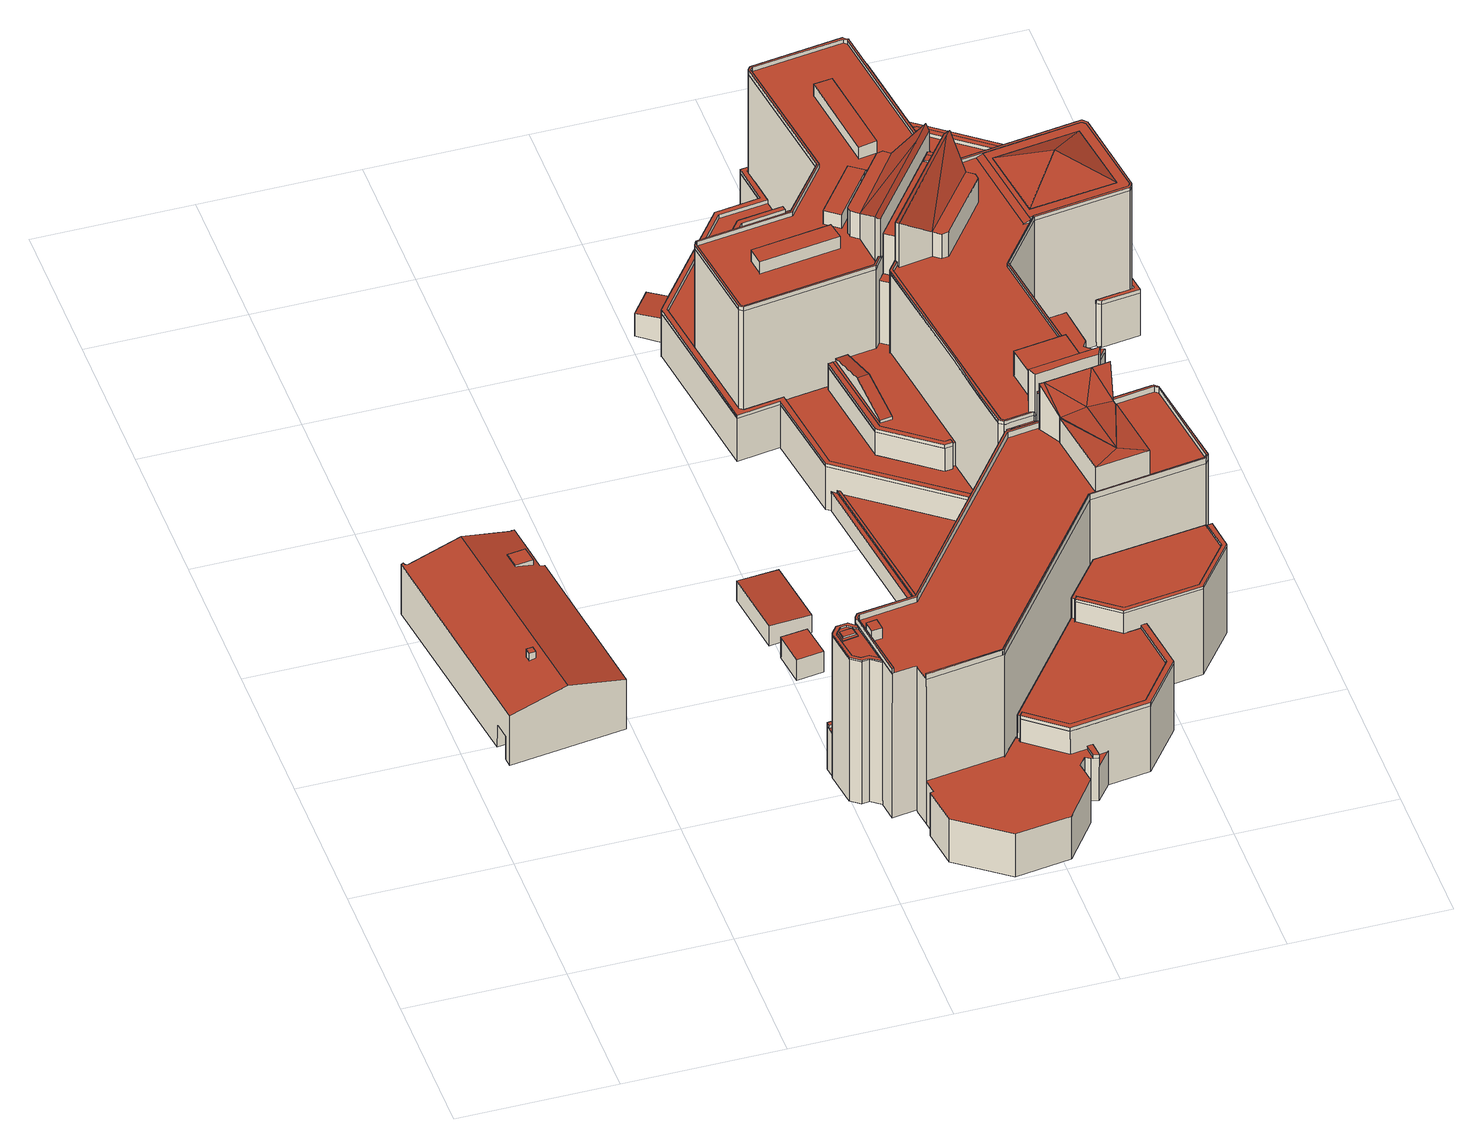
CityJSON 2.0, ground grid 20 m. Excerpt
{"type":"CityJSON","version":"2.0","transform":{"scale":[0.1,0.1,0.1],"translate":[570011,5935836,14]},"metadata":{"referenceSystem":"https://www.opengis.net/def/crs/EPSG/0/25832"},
"CityObjects":{
"building1":{"type":"Building","attributes":{"Grundfläche 2D":"381.373047","Grundhöhe NN":"15.678"},"children":["building1-1","building1-2"],"geometry":[{"type":"Solid","lod":"3","boundaries":[[[[0,1,2,3,4,5,6,7,8]],[[9,10,11,12,13,14,3,2]],[[4,3,14,15,16]],[[16,17,18,19,20,21,5,4]],[[6,5,21,22]],[[8,7,6,22,23]],[[0,8,23,24]],[[1,0,24,25]],[[9,2,1,25,26]],[[11,10,27,28]],[[10,9,26,27]],[[12,11,28,29]],[[13,12,29,30]],[[31,32,33,34,15,14,13,30]],[[32,31,20,19]],[[34,33,18,17]],[[24,23,22,21,20,31,30,29,28,27,26,25]],[[34,17,16,15]],[[33,32,19,18]]]],"semantics":{"surfaces":[{"type":"RoofSurface"},{"type":"WallSurface"},{"type":"GroundSurface"},{"type":"OuterCeilingSurface"}],"values":[[0,0,1,1,1,1,1,1,1,1,1,1,1,1,1,1,2,2,3]]}}]},
"building1-1":{"type":"BuildingInstallation","parents":["building1"],"geometry":[{"type":"MultiSurface","lod":"3","boundaries":[[[35,36,37,38]],[[38,37,39,40]],[[40,41,35,38]],[[36,35,41,42]],[[42,39,37,36]]],"semantics":{"surfaces":[{"type":"RoofSurface"},{"type":"WallSurface"}],"values":[0,1,1,1,1]}}]},
"building1-2":{"type":"BuildingInstallation","parents":["building1"],"geometry":[{"type":"MultiSurface","lod":"3","boundaries":[[[43,44,45,46]],[[47,48,46,45]],[[43,46,48,49]],[[44,43,49,50]],[[45,44,50,47]]],"semantics":{"surfaces":[{"type":"RoofSurface"},{"type":"WallSurface"}],"values":[0,1,1,1,1]}}]},
"building2":{"type":"Building","attributes":{"Grundfläche 2D":"14.657014","Grundhöhe NN":"14.326"},"geometry":[{"type":"Solid","lod":"3","boundaries":[[[[51,52,53,54]],[[55,56,54,53]],[[56,57,51,54]],[[57,58,52,51]],[[58,55,53,52]],[[58,57,56,55]]]],"semantics":{"surfaces":[{"type":"RoofSurface"},{"type":"WallSurface"},{"type":"GroundSurface"}],"values":[[0,1,1,1,1,2]]}}]},
"building3":{"type":"Building","attributes":{"Grundfläche 2D":"46.754002","Grundhöhe NN":"14.422"},"geometry":[{"type":"Solid","lod":"3","boundaries":[[[[59,60,61,62]],[[63,64,62,61]],[[64,65,59,62]],[[65,66,60,59]],[[66,63,61,60]],[[66,65,64,63]]]],"semantics":{"surfaces":[{"type":"RoofSurface"},{"type":"WallSurface"},{"type":"GroundSurface"}],"values":[[0,1,1,1,1,2]]}}]},
"building4":{"type":"Building","attributes":{"Grundfläche 2D":"4076.691337","Grundhöhe NN":"14.241"},"children":["building4-1","building4-2","building4-3","building4-4","building4-5","building4-6","building4-7","building4-8","building4-9","building4-10","building4-11","building4-12","building4-13","building4-14","building4-15"],"geometry":[{"type":"MultiSurface","lod":"3","boundaries":[[[67,68,69,70,71,72,73,74,75,76,77,78,79,80,81,82,83,84]],[[85,86,87,88,89,90,91,92,93]],[[94,92,91]],[[95,92,94]],[[96,97,94]],[[94,97,95]],[[98,97,96]],[[99,97,98]],[[100,97,99]],[[101,97,100]],[[101,102,95,97]],[[102,93,95]],[[95,93,92]],[[103,104,105,106,107,108,109,110,111,112,113,114,115,116,117,118,119,120,121,122,123,124,125,126,127,128]],[[102,85,93]],[[129,130,131,132,133,134,135,136,137,138,139,140,141,142,143,144,145]],[[146,147,148,149,150,151]],[[152,153,154,151,150,149]],[[153,155,156,154]],[[157,158,159,160,161,162,163,164,165,166,167,168,169,170,171,172,173,174,175,176,177,178,179,180]],[[181,182,183,184,185,186,187],[188,189,190,191]],[[192,193,194]],[[192,195,193]],[[192,194,196]],[[192,196,195]],[[197,198,199,200,201,202,203,204,205,206,207,208,209,210,211,212,213,214,215,216,217,218,219,220,221,222,223,224,225,226,227,228,229,230,231]],[[232,233,234,183,182]],[[235,236,237,238,239,240,241]],[[242,243,244,245,246,247]],[[243,239,238,244]],[[244,238,237,236]],[[248,249,250,251,252,253,254,255,256,257,258,259,260,261,262,263,264,265,266,267,268,269,270,271,272,273,274,275,276,277,278,279,280,281,282,283,284,285,286,287,288,289,290,291,292,293,294,295,296,297,298,299,300,301,302,303]],[[304,305,306,307,308,309,310,311,312,313,314,315,316,317,318,319,320,321,322,323,324,325,326,327,328,329,330,331,332,333,334,335,336,337,338,339,340]],[[341,342,343,344]],[[345,346,347,348]],[[349,350,351,352,353,354,355,356]],[[357,358,359,360,361,362]],[[359,358,356,355]],[[358,350,349,356]],[[363,364,365,366]],[[367,368,369,370]],[[368,371,372,369]],[[373,374,375,376,377,378,379,380,381,382,383]],[[384,385,386,387,388,389,390,391,392]],[[393,394,395,396,397,398,399,400,401,402]],[[403,404,405,406,407,408,409,410,411]],[[412,413,414,415,416,417]],[[418,419,420,421]],[[422,423,424,425,426,427,428,429,430,431,432,433,434]],[[435,436,437,438]],[[439,440,441,442,443,444,445,446,447,448,449,450,451,452,453,454,455,456,457,458,459,460,461,462,463,464,465,466,467,468,469,470,471,472,473,474,475,476,477,478,479,480,481,482,483,484,485,486,487,488,489,490,491,492,493,494,495,496,497,498,499,500,501,502,503,504,505,506,507,508,509,510,511,512,513,514,515,516,517,518,519,520,521,522,523,524,525,526,527,528,529,530,531]],[[532,533,534,535,536,537,538,539,540,541,542,543,544,545,546,547,548,549,550,551,552,553]],[[554,555,556,557,558,559,560]],[[561,562,563,564,565,566,567,568,569,570,571,572,573,574,575,576]],[[577,578,579,580]],[[581,582,583,584,585,586,587,588,589,590,591]],[[592,593,594,595,596,597,598,599,600,601,602,603,604,605]],[[606,607,608,609,610,611,612,613,614,615,616,617,618,619]],[[620,621,622,623,624,625,626,627,628,629,630,631,632,633,634,635,636,637,638,639]],[[640,641,642,643,644,645,646,647,648,649,650,651]],[[652,653,654,655,656,657,658,659,660,661]],[[662,663,664,665,666]],[[667,668,669,670,671,672]],[[673,674,675,676,677]],[[678,679,680,681]],[[667,682,683,668]],[[673,684,685,674]],[[560,686,687,554]],[[110,111,72,71,70,69,108,109]],[[111,112,73,72]],[[112,113,114,115,76,75,74,73]],[[115,116,77,76]],[[116,688,78,77]],[[79,78,688,689]],[[80,79,689,690]],[[81,80,690,691]],[[691,692,82,81]],[[104,105,106,107,68,67,84,83]],[[107,108,69,68]],[[83,82,692,693,91,90,89]],[[94,91,693,694]],[[694,695,96,94]],[[98,96,695,696]],[[696,697,99,98]],[[697,698,100,99]],[[698,699,101,100]],[[699,700,102,101]],[[85,102,700,701]],[[702,144,143,87,86,85,701]],[[88,87,143,128,103,104,83,89]],[[121,122,137,136]],[[122,123,138,137]],[[123,124,139,138]],[[124,125,140,139]],[[125,126,141,140]],[[126,127,128,143,142,141]],[[145,144,702,703]],[[129,145,703,704]],[[130,129,704,705]],[[131,130,705,706]],[[706,707,132,131]],[[133,132,707,708]],[[134,133,708,119]],[[119,120,135,134]],[[120,121,136,135]],[[200,201,202,203,148,147,146]],[[203,204,149,148]],[[205,179,178,709,710,153,152,149,204]],[[155,153,710,711]],[[156,155,711,712]],[[154,156,712,713]],[[151,154,713,714]],[[200,146,151,714,715,716,717,199]],[[208,209,159,158]],[[209,210,211,161,160,159]],[[211,212,162,161]],[[212,213,214,164,163,162]],[[214,215,165,164]],[[215,216,166,165]],[[216,217,218,219,169,168,167,166]],[[171,170,718,719]],[[181,172,171,719,232,182]],[[181,187,173,172]],[[187,186,174,173]],[[186,185,175,174]],[[185,184,176,175]],[[184,720,721,177,176]],[[721,709,178,177]],[[205,206,180,179]],[[206,207,208,158,157,180]],[[722,720,184,183]],[[194,193,189,188]],[[196,194,188,191]],[[195,196,191,190]],[[193,195,190,189]],[[723,234,233]],[[723,722,183,234]],[[236,235,724,725,726,727]],[[244,236,727,728]],[[728,729,245,244]],[[729,730,246,245]],[[247,246,730,731]],[[242,247,731,732]],[[732,733,243,242]],[[239,243,733,734]],[[718,170,169,241,240,239,734]],[[241,169,219,220,221,724,235]],[[302,735,736,452,453,454,455,456,251,250,249,248,303]],[[456,457,737,253,252,251]],[[737,464,465,466,256,255,254,253]],[[466,738,739,258,257,256]],[[739,476,259,258]],[[259,476,477,260]],[[260,477,478,261]],[[740,262,261,478,479]],[[740,741,263,262]],[[741,491,264,263]],[[742,267,266,265,264,491,492,743]],[[742,493,268,267]],[[268,493,494,269]],[[269,494,495,270]],[[270,495,496,271]],[[496,744,272,271]],[[273,272,744,745]],[[745,512,274,273]],[[513,275,274,512]],[[514,746,747,278,277,276,275,513]],[[747,516,517,279,278]],[[517,518,280,279]],[[518,519,281,280]],[[519,520,282,281]],[[520,521,283,282]],[[521,522,284,283]],[[522,523,285,284]],[[523,524,286,285]],[[524,525,526,527,289,288,287,286]],[[527,528,529,291,290,289]],[[529,530,292,291]],[[530,531,293,292]],[[531,439,294,293]],[[439,440,295,294]],[[440,441,296,295]],[[441,442,443,444,299,298,297,296]],[[444,445,300,299]],[[301,300,445,748]],[[302,301,748,735]],[[550,551,316,315]],[[551,552,553,318,317,316]],[[553,532,319,318]],[[532,533,320,319]],[[533,534,321,320]],[[534,535,322,321]],[[749,750,324,323]],[[750,751,325,324]],[[326,325,751,752]],[[327,326,752,753]],[[328,327,753,754]],[[754,755,329,328]],[[330,329,755,756]],[[756,757,331,330]],[[758,333,332,331,757,759]],[[334,333,758,760]],[[335,334,760,761]],[[761,762,336,335]],[[337,336,762,763]],[[536,537,538,539,304,340,339,338]],[[539,540,541,542,307,306,305,304]],[[542,543,544,545,310,309,308,307]],[[545,546,311,310]],[[546,547,548,313,312,311]],[[548,549,314,313]],[[549,550,315,314]],[[344,343,764,765]],[[765,766,341,344]],[[342,341,766,767]],[[767,764,343,342]],[[768,769,348,347]],[[345,348,769,770]],[[770,771,346,345]],[[347,346,771,768]],[[353,322,535,536,338,354]],[[355,354,338,337,763,772]],[[359,355,772,773]],[[773,774,360,359]],[[361,360,774,775]],[[362,361,775,776]],[[776,777,357,362]],[[777,778,358,357]],[[350,358,778,779]],[[779,749,323,322,353,352,351,350]],[[780,781,366,365]],[[363,366,781,782]],[[782,783,364,363]],[[365,364,783,780]],[[367,568,784,371,368]],[[784,785,372,371]],[[785,567,370,369,372]],[[568,367,370,567]],[[575,376,375,574]],[[575,576,786,378,377,376]],[[379,378,786,787]],[[380,379,787,788]],[[788,789,381,380]],[[789,570,571,383,382,381]],[[571,572,373,383]],[[572,573,574,375,374,373]],[[790,588,589,386,385]],[[589,590,591,388,387,386]],[[591,581,389,388]],[[581,582,390,389]],[[582,583,791,391,390]],[[392,391,791,792]],[[384,392,792,793]],[[385,384,793,790]],[[399,398,794,795]],[[400,399,795,796]],[[796,603,604,401,400]],[[604,605,592,393,402,401]],[[592,593,594,395,394,393]],[[594,595,396,395]],[[595,596,797,397,396]],[[797,794,398,397]],[[415,414,618,614]],[[614,615,416,415]],[[615,616,617,412,417,416]],[[617,798,413,412]],[[798,618,414,413]],[[560,686,799,419,418,103]],[[420,419,799,800]],[[554,201,421,420,800,801,687]],[[103,418,421,201,554,687,686,560]],[[432,450,802,803,449,433]],[[434,433,449,803,804,448]],[[805,806,807,808,424,423,422,434,448,804]],[[425,424,808,809]],[[426,425,809,810]],[[428,427,811,812]],[[427,426,810,811]],[[450,432,431,430,429,428,812,813,802]],[[108,107,252,457,814,815,456,251]],[[816,452,111,110,109,108,251,456,815,817,818]],[[112,111,452,816,819,451]],[[112,451,819,451]],[[113,112,451,819,802,813,812,820,115,114]],[[117,116,115,820,821]],[[822,638,120,119,118,117,821,823]],[[121,120,638,822,824,637]],[[122,121,637,824,825,826]],[[123,122,826,827]],[[124,123,827,828]],[[125,124,828,829]],[[799,686,830,831,832,814,457,252,107,106,105,104,103,128,127,126,833,834]],[[126,125,829,833]],[[204,203,835,836]],[[205,204,836,837]],[[610,206,205,837,838,839]],[[608,208,207,206,610,839,840,841]],[[842,843,844,516,209,208,608,841]],[[514,276,211,210,209,516,844,845,846]],[[275,212,211,276,514,846,847,513]],[[511,214,213,212,275,513,847,848,849]],[[215,214,511,849,850,510]],[[215,510,850,851,852,601,216]],[[683,853,684,854,855,856,857,563,224,223,222,221,220,219,218,217,216,601,852,858,859]],[[860,861,862,464,254,229,228,227,226,225,224,563,857,863,864]],[[230,229,254,464,862,865,463]],[[866,867,556,199,198,197,231,230,463,865,868,869]],[[200,199,556,867,870,555]],[[201,200,555,870,687,801,800,835,203,202]],[[871,872,873,664,663,662]],[[873,874,665,664]],[[874,875,666,665]],[[875,871,662,666]],[[876,435,438,877,878]],[[436,435,876,879]],[[437,436,879,880]],[[438,437,880,877]],[[477,881,882,478]],[[478,882,883,479]],[[481,480,479,883,884,885]],[[481,885,886,482]],[[482,886,887,483]],[[483,887,888,484]],[[484,888,889,485]],[[485,889,890,486]],[[488,487,486,890,891,892]],[[489,893,894,490]],[[488,892,893,489]],[[491,490,894,895,492]],[[494,493,492,895,896,897]],[[494,897,898,495]],[[899,498,497,496,495,898,900,901]],[[500,499,498,899,902,903]],[[500,903,904,501]],[[501,904,905,502]],[[502,905,906,503]],[[505,504,503,906,907,908]],[[507,506,505,908,909,910]],[[508,911,851,509]],[[507,910,911,508]],[[509,851,850,510]],[[510,850,849,511]],[[513,512,511,849,848,847]],[[513,847,846,514]],[[516,515,514,846,845,844]],[[516,844,843,517]],[[518,517,843,912]],[[519,518,912,913]],[[520,519,913,914]],[[521,520,914,915]],[[522,521,915,916]],[[523,522,916,917]],[[524,523,917,918]],[[871,919,527,526,525,524,918,873,872]],[[920,529,528,527,919,921]],[[530,529,920,922]],[[531,530,922,923]],[[924,410,439,531,923,925]],[[440,439,410,924,926,409]],[[409,926,927,928,441,440]],[[878,877,929,444,443,442,441,928,876]],[[446,445,444,929,807]],[[805,804,448,447,446,807,806]],[[448,804,803,449]],[[449,803,802,450]],[[450,802,819,451]],[[451,819,816,452]],[[815,456,455,454,453,452,816,818,817]],[[456,815,814,457]],[[459,458,457,814,832,831]],[[461,460,459,831,930,869]],[[463,462,461,869,868,865]],[[463,865,862,464]],[[864,467,466,465,464,862,861,860]],[[467,864,931,468]],[[469,932,933,470]],[[468,931,932,469]],[[472,471,470,933,934,935]],[[472,935,936,473]],[[474,937,938,475]],[[473,936,937,474]],[[476,475,938,881,477]],[[533,260,477,881,938,939,566,534]],[[536,535,534,566,939,940,685,682,941,942,943,598,539,538,537]],[[899,498,542,541,540,539,598,943,903,902]],[[898,495,270,545,544,543,542,498,899,901,900]],[[898,897,494,269,546,545,270,495]],[[897,896,895,492,265,548,547,546,269,494]],[[548,265,492,895,894,944,586,549]],[[550,549,586,944,945,585]],[[886,885,481,551,550,585,945]],[[479,553,552,551,481,885,884,883]],[[882,478,261,532,553,479,883]],[[882,881,477,260,533,532,261,478]],[[600,670,669,668,683,859,858]],[[671,670,600,858,942,599]],[[667,672,671,599,942,941,682]],[[675,674,685,940,565]],[[676,675,565,940,856,564]],[[855,854,684,673,677,676,564,856]],[[554,687,870,555]],[[869,461,557,556,867,866]],[[555,870,867,556]],[[930,831,459,558,557,461,869]],[[560,559,558,459,831,830,686]],[[563,562,561,467,864,863,857]],[[576,575,469,932,931,468]],[[563,857,856,564]],[[564,856,940,565]],[[565,940,939,566]],[[569,568,567,566,939,938,475]],[[571,570,474,937,936,473]],[[570,569,475,938,937,474]],[[572,571,473,936,935,472]],[[470,574,573,572,472,935,934,933]],[[575,574,470,933,932,469]],[[561,576,468,931,864,467]],[[682,685,674,578,577,667]],[[579,578,674,685,684,673]],[[853,683,668,580,579,673,684]],[[577,580,668,683,682,667]],[[584,482,886,945,585]],[[585,945,944,586]],[[587,586,944,894,490]],[[588,587,490,894,893,489]],[[589,588,489,893,892,488]],[[486,591,590,589,488,892,891,890]],[[591,486,890,889,485,581]],[[582,581,485,889,888,484]],[[583,582,484,888,887,483]],[[584,583,483,887,886,482]],[[503,594,593,592,505,908,907,906]],[[595,594,503,906,905,502]],[[596,595,502,905,904,501]],[[597,500,903,943,598]],[[597,596,501,904,903,500]],[[598,943,942,599]],[[599,942,858,600]],[[600,858,852,601]],[[602,601,852,851,509]],[[603,602,509,851,911,508]],[[604,603,508,911,910,507]],[[505,592,605,604,507,910,909,908]],[[405,404,925,946]],[[406,405,946,927]],[[408,407,406,927,926,409]],[[409,926,924,410]],[[403,411,410,924,925,404]],[[607,842,841,608]],[[610,609,608,841,840,839]],[[610,839,838,611]],[[612,611,838,947]],[[613,612,947,948]],[[615,614,613,948,949]],[[950,617,616,615,949,951]],[[619,618,617,950,952]],[[607,606,953,842]],[[606,619,952,953]],[[954,679,678,681,955,956]],[[679,954,957,680]],[[955,681,680,957,958]],[[622,621,959,960]],[[623,622,960,961]],[[624,623,961,962]],[[625,624,962,963]],[[626,625,963,964]],[[627,626,964,965]],[[680,629,628,627,965,957]],[[631,630,629,680,957,954,679]],[[966,967,633,632,631,679,954]],[[968,634,633,967,969]],[[970,635,634,968,971]],[[825,636,635,970,972]],[[636,825,824,637]],[[637,824,822,638]],[[639,638,822,973]],[[620,639,973,974]],[[621,620,974,959]],[[645,644,643,975,976]],[[645,976,977,646]],[[647,978,979,648]],[[646,977,978,647]],[[980,649,648,979,972]],[[981,650,649,980,971]],[[982,651,650,981,969]],[[640,651,982,983]],[[984,641,640,983,958]],[[643,642,985,975]],[[642,641,984,985]],[[975,986,660,659,645,976]],[[661,660,986,987]],[[652,661,987,988]],[[653,652,988,989]],[[654,653,989,990]],[[655,654,990,991]],[[648,656,655,991,979]],[[658,657,647,978,977,646]],[[657,656,648,979,978,647]],[[659,658,646,977,976,645]],[[984,958,957,965,964,963,962,961,960,959,974,973,822,823,821,820,812,811,810,809,808,807,929,877,880,879,876,928,927,946,925,923,922,920,921,919,871,875,874,873,918,917,916,915,914,913,912,843,842,953,952,950,951,949,948,947,838,837,836,835,800,799,834,833,829,828,827,826,825,972,979,991,990,989,988,987,986,975,985],[971,968,969,981]]],"semantics":{"surfaces":[{"type":"RoofSurface"},{"type":"WallSurface"},{"type":"GroundSurface"}],"values":[0,0,0,0,0,0,0,0,0,0,0,0,0,0,0,0,0,0,0,0,0,0,0,0,0,0,0,0,0,0,0,0,0,0,0,0,0,0,0,0,0,0,0,0,0,0,0,0,0,0,0,0,0,0,0,0,0,0,0,0,0,0,0,0,0,1,1,1,1,1,1,1,1,1,1,1,1,1,1,1,1,1,1,1,1,1,1,1,1,1,1,1,1,1,1,1,1,1,1,1,1,1,1,1,1,1,1,1,1,1,1,1,1,1,1,1,1,1,1,1,1,1,1,1,1,1,1,1,1,1,1,1,1,1,1,1,1,1,1,1,1,1,1,1,1,1,1,1,1,1,1,1,1,1,1,1,1,1,1,1,1,1,1,1,1,1,1,1,1,1,1,1,1,1,1,1,1,1,1,1,1,1,1,1,1,1,1,1,1,1,1,1,1,1,1,1,1,1,1,1,1,1,1,1,1,1,1,1,1,1,1,1,1,1,1,1,1,1,1,1,1,1,1,1,1,1,1,1,1,1,1,1,1,1,1,1,1,1,1,1,1,1,1,1,1,1,1,1,1,1,1,1,1,1,1,1,1,1,1,1,1,1,1,1,1,1,1,1,1,1,1,1,1,1,1,1,1,1,1,1,1,1,1,1,1,1,1,1,1,1,1,1,1,1,1,1,1,1,1,1,1,1,1,1,1,1,1,1,1,1,1,1,1,1,1,1,1,1,1,1,1,1,1,1,1,1,1,1,1,1,1,1,1,1,1,1,1,1,1,1,1,1,1,1,1,1,1,1,1,1,1,1,1,1,1,1,1,1,1,1,1,1,1,1,1,1,1,1,1,1,1,1,1,1,1,1,1,1,1,1,1,1,1,1,1,1,1,1,1,1,1,1,1,1,1,1,1,1,1,1,1,1,1,1,1,1,1,1,1,1,1,1,1,1,1,1,1,1,1,1,1,1,1,1,1,1,1,1,1,1,1,1,1,1,1,1,1,1,1,1,1,1,1,1,1,1,1,1,1,1,1,1,1,1,1,1,1,1,1,1,1,1,1,1,1,1,1,1,1,1,1,1,1,1,1,1,1,1,1,1,1,1,1,1,1,1,1,1,1,1,1,1,1,1,1,1,1,1,1,2]}}]},
"building4-1":{"type":"BuildingInstallation","parents":["building4"],"geometry":[{"type":"MultiSurface","lod":"3","boundaries":[[[992,993,994,995]],[[996,997,995,994]],[[992,995,997,998]],[[998,999,993,992]],[[994,993,999,996]]],"semantics":{"surfaces":[{"type":"RoofSurface"},{"type":"WallSurface"}],"values":[0,1,1,1,1]}}]},
"building4-2":{"type":"BuildingInstallation","parents":["building4"],"geometry":[{"type":"MultiSurface","lod":"3","boundaries":[[[1000,1001,725,724,1002,1003,1004,1005,1006,1007,1008,1009,1010,1011,717,716,1012]],[[1000,1012,1013,1014]],[[1014,1015,1001,1000]],[[725,1001,1015,726]],[[221,222,223,224,1002,724]],[[224,225,226,227,228,229,1007,1006,1005,1004,1003,1002]],[[229,230,1008,1007]],[[230,231,197,198,199,717,1011,1010,1009,1008]],[[715,1013,1012,716]]],"semantics":{"surfaces":[{"type":"RoofSurface"},{"type":"WallSurface"}],"values":[0,1,1,1,1,1,1,1,1]}}]},
"building4-3":{"type":"BuildingInstallation","parents":["building4"],"geometry":[{"type":"MultiSurface","lod":"3","boundaries":[[[1016,1017,1018,1019]],[[1019,1018,1020,1021]],[[1016,1019,1021,1022]],[[1022,1023,1017,1016]],[[1023,1020,1018,1017]]],"semantics":{"surfaces":[{"type":"RoofSurface"},{"type":"WallSurface"}],"values":[0,1,1,1,1]}}]},
"building4-4":{"type":"BuildingInstallation","parents":["building4"],"geometry":[{"type":"MultiSurface","lod":"3","boundaries":[[[1024,1025,1026,1027]],[[1028,1029,1024,1027]],[[1024,1029,1030,1025]],[[1026,1031,1028,1027]],[[1030,1031,1026,1025]]],"semantics":{"surfaces":[{"type":"RoofSurface"},{"type":"WallSurface"}],"values":[0,1,1,1,1]}}]},
"building4-5":{"type":"BuildingInstallation","parents":["building4"],"geometry":[{"type":"MultiSurface","lod":"3","boundaries":[[[1032,1033,1034,1035]],[[1035,1036,1037,1032]],[[1035,1034,1038,1036]],[[1037,1039,1033,1032]],[[1034,1033,1039,1038]]],"semantics":{"surfaces":[{"type":"RoofSurface"},{"type":"WallSurface"}],"values":[0,1,1,1,1]}}]},
"building4-6":{"type":"BuildingInstallation","parents":["building4"],"geometry":[{"type":"MultiSurface","lod":"3","boundaries":[[[1040,1041,1042,1043]],[[1041,1040,1044,1045]],[[1042,1041,1045,1046]],[[1043,1042,1046,1047]],[[1043,1047,1044,1040]]],"semantics":{"surfaces":[{"type":"RoofSurface"},{"type":"WallSurface"}],"values":[0,1,1,1,1]}}]},
"building4-7":{"type":"BuildingInstallation","parents":["building4"],"geometry":[{"type":"MultiSurface","lod":"3","boundaries":[[[1048,1049,1050,1051,1052,1053],[1044,1047,1046,1045]],[[1054,1055,1048,1053]],[[1055,1056,1049,1048]],[[1056,1057,1058,1051,1050,1049]],[[1058,1059,1054,1053,1052,1051]]],"semantics":{"surfaces":[{"type":"RoofSurface"},{"type":"WallSurface"}],"values":[0,1,1,1,1]}}]},
"building4-8":{"type":"BuildingInstallation","parents":["building4"],"geometry":[{"type":"MultiSurface","lod":"3","boundaries":[[[1060,1061,1062,1063,1064,1065]],[[1064,1063,403,1066]],[[1065,1064,1066,407]],[[408,1060,1065,407]],[[408,1067,1061,1060]],[[1062,1061,1067,411]],[[403,1063,1062,411]]],"semantics":{"surfaces":[{"type":"RoofSurface"},{"type":"WallSurface"}],"values":[0,1,1,1,1,1,1]}}]},
"building4-9":{"type":"BuildingInstallation","parents":["building4"],"geometry":[{"type":"MultiSurface","lod":"3","boundaries":[[[1068,1069,1070,1071]],[[1068,1071,1072,628]],[[628,629,1069,1068]],[[1069,629,630,1070]]],"semantics":{"surfaces":[{"type":"RoofSurface"},{"type":"WallSurface"}],"values":[0,1,1,1]}}]},
"building4-10":{"type":"BuildingInstallation","parents":["building4"],"geometry":[{"type":"MultiSurface","lod":"3","boundaries":[[[1073,1074,1075,1076,1077,1078,1079,1080,1081,1082]],[[640,641,1082,1081]],[[641,642,1073,1082]],[[642,643,1074,1073]],[[643,644,1075,1074]],[[1076,1075,644,1083]],[[1077,1076,1083,1084]],[[1078,1077,1084,1085]],[[1078,1085,1086,1079]],[[1086,650,651,1080,1079]],[[651,640,1081,1080]]],"semantics":{"surfaces":[{"type":"RoofSurface"},{"type":"WallSurface"}],"values":[0,1,1,1,1,1,1,1,1,1,1]}}]},
"building4-11":{"type":"BuildingInstallation","parents":["building4"],"geometry":[{"type":"MultiSurface","lod":"3","boundaries":[[[1087,1088,1089,1090,1091,1092,1093,1094,1095,1096,1097]],[[661,652,1090,1089]],[[652,653,1091,1090]],[[653,1098,1092,1091]],[[1093,1092,1098,1099]],[[1094,1093,1099,1100]],[[1095,1094,1100,1101]],[[1101,657,658,1097,1096,1095]],[[658,659,1087,1097]],[[659,660,1088,1087]],[[660,661,1089,1088]]],"semantics":{"surfaces":[{"type":"RoofSurface"},{"type":"WallSurface"}],"values":[0,1,1,1,1,1,1,1,1,1,1]}}]},
"building4-12":{"type":"BuildingInstallation","parents":["building4"],"geometry":[{"type":"MultiSurface","lod":"3","boundaries":[[[1102,1103,1104,1105]],[[1106,1107,1104,1103]],[[1105,1104,1107,1108]],[[1108,1109,1102,1105]],[[1103,1102,1109,1106]]],"semantics":{"surfaces":[{"type":"RoofSurface"},{"type":"WallSurface"}],"values":[0,1,1,1,1]}}]},
"building4-13":{"type":"BuildingInstallation","parents":["building4"],"geometry":[{"type":"MultiSurface","lod":"3","boundaries":[[[1110,1111,1112,1113,1114,1115],[1116,1117,1118,1119]],[[1120,1121,1114,1113]],[[1121,1122,1115,1114]],[[1122,1123,1124,1125,1112,1111,1110,1115]],[[1125,1120,1113,1112]]],"semantics":{"surfaces":[{"type":"RoofSurface"},{"type":"WallSurface"}],"values":[0,1,1,1,1]}}]},
"building4-14":{"type":"BuildingInstallation","parents":["building4"],"geometry":[{"type":"MultiSurface","lod":"3","boundaries":[[[1126,1127,1128,1129]],[[1129,1128,1116,1119]],[[1126,1129,1119,1118]],[[1127,1126,1118,1117]],[[1128,1127,1117,1116]]],"semantics":{"surfaces":[{"type":"RoofSurface"},{"type":"WallSurface"}],"values":[0,1,1,1,1]}}]},
"building4-15":{"type":"BuildingInstallation","parents":["building4"],"geometry":[{"type":"MultiSurface","lod":"3","boundaries":[[[1130,1131,1132,1133,1134,1135,1136,1137,1138,1139,1140,1141,1142,1143,1144,1145,1146,1147,1148]],[[1149,1125,1150,1132,1131]],[[1150,1151,1133,1132]],[[1151,430,1134,1133]],[[1136,1135,1134,430,431,432]],[[432,433,1137,1136]],[[433,434,1138,1137]],[[434,422,423,424,1141,1140,1139,1138]],[[424,425,1142,1141]],[[425,426,1143,1142]],[[426,427,1144,1143]],[[428,1145,1144,427]],[[428,429,1146,1145]],[[1147,1146,429,1152]],[[1152,1153,1148,1147]],[[1130,1148,1153,1154]],[[1131,1130,1154,1149]]],"semantics":{"surfaces":[{"type":"RoofSurface"},{"type":"WallSurface"}],"values":[0,1,1,1,1,1,1,1,1,1,1,1,1,1,1,1,1]}}]}
},
"vertices":[
[140,651,95],[140,650,95],[77,641,111],[115,358,111],[188,368,92],[159,585,92],[153,584,94],[150,608,94],[144,652,94],[9,632,93],[8,634,93],[7,634,93],[6,637,93],[3,636,92],[42,348,92],[42,348,17],[188,368,17],[187,377,17],[187,377,52],[183,401,52],[183,401,17],[159,585,17],[153,584,17],[144,652,17],[140,651,17],[140,650,17],[9,632,17],[8,634,17],[7,634,17],[6,637,17],[3,636,17],[38,383,17],[38,383,52],[41,360,52],[41,360,17],
[87,417,118],[95,418,118],[94,426,118],[86,425,118],[94,426,108],[86,425,106],[87,417,106],[95,418,108],
[146,586,103],[143,607,103],[120,604,103],[123,583,103],[120,604,101],[123,583,101],[146,586,95],[143,607,95],
[432,452,34],[399,448,34],[404,404,34],[438,409,34],[404,404,3],[438,409,3],[432,452,3],[399,448,3],
[380,556,34],[392,470,34],[445,477,31],[433,563,31],[445,477,4],[433,563,4],[380,556,4],[392,470,4],
[690,499,229],[684,498,229],[500,258,229],[495,257,229],[494,257,229],[427,248,229],[423,243,229],[423,239,229],[424,238,229],[436,145,229],[438,146,229],[425,241,229],[428,245,229],[501,255,229],[686,495,229],[728,501,229],[729,504,229],[693,499,229],[814,510,291],[812,512,288],[809,515,284],[732,504,284],[729,504,284],[728,501,287],[725,498,291],[730,498,291],[790,506,291],[741,469,259],[774,474,262],[740,469,259],[785,396,262],[753,374,259],[821,384,259],[809,472,259],[808,472,259],[807,478,259],[732,504,221],[729,504,221],[693,499,221],[690,499,221],[684,498,221],[500,258,221],[495,257,221],[494,257,221],[427,248,221],[423,243,221],[423,239,221],[424,238,221],[436,145,221],[438,146,221],[467,150,221],[467,146,221],[470,126,221],[470,124,221],[569,138,221],[743,364,221],[889,384,221],[893,390,221],[875,519,221],[870,523,221],[867,523,221],[809,515,221],[874,517,229],[891,390,229],[888,386,229],[742,366,229],[567,139,229],[470,126,229],[470,124,229],[569,138,229],[743,364,229],[889,384,229],[893,390,229],[875,519,229],[870,523,229],[867,523,229],[809,515,229],[812,512,229],[870,520,229],[727,521,285],[787,530,285],[807,532,285],[811,539,290],[804,538,290],[721,526,290],[810,540,289],[795,566,260],[730,558,260],[790,603,260],[725,594,260],[828,843,227],[829,844,227],[949,860,227],[951,863,227],[953,866,227],[937,983,227],[936,984,227],[932,988,227],[931,988,227],[766,965,227],[758,954,227],[757,953,227],[754,950,227],[757,950,227],[767,962,227],[931,985,227],[935,981,227],[951,867,227],[948,863,227],[829,847,227],[775,777,227],[807,545,227],[810,540,227],[777,777,227],[931,985,226],[807,968,226],[824,846,226],[829,847,226],[948,863,226],[951,867,226],[935,981,226],[828,859,226],[815,956,226],[923,971,226],[937,873,226],[876,915,257],[815,956,227],[828,859,227],[923,971,227],[937,873,227],[691,517,222],[697,518,222],[726,522,222],[727,521,222],[729,522,222],[787,530,222],[807,532,222],[811,539,222],[810,540,222],[777,777,222],[828,843,222],[829,844,222],[949,860,222],[951,863,222],[953,866,222],[937,983,222],[936,984,222],[932,988,222],[931,988,222],[766,965,222],[758,954,222],[757,953,222],[754,950,222],[746,939,222],[655,821,222],[652,817,222],[651,816,222],[644,807,222],[668,637,222],[668,635,222],[676,571,222],[683,522,222],[683,521,222],[689,517,222],[690,517,222],[798,967,222],[815,841,222],[824,842,226],[655,821,284],[657,813,289],[660,817,289],[755,942,289],[761,949,289],[757,950,286],[754,950,284],[776,901,259],[767,908,259],[699,820,259],[708,813,259],[717,814,259],[777,893,259],[468,253,72],[494,257,72],[495,257,72],[500,258,72],[684,498,72],[686,500,72],[683,521,72],[683,522,72],[676,571,72],[676,572,72],[531,681,72],[515,802,72],[465,795,72],[460,799,72],[434,987,72],[540,1125,72],[601,1133,72],[594,1185,72],[594,1187,72],[594,1188,72],[597,1189,72],[598,1190,72],[714,1206,72],[716,1204,72],[785,1214,72],[918,1112,72],[936,984,72],[937,983,72],[953,866,72],[954,864,72],[954,861,72],[906,854,72],[912,850,72],[960,856,72],[924,1115,72],[786,1221,72],[587,1193,72],[594,1139,72],[537,1131,72],[441,1007,72],[441,1006,72],[427,988,72],[428,986,72],[455,788,72],[509,796,72],[526,678,72],[672,567,72],[681,501,72],[499,264,72],[494,263,72],[493,263,72],[391,249,72],[392,244,72],[418,248,72],[418,247,72],[422,247,72],[751,975,228],[727,1152,228],[726,1156,228],[720,1201,228],[720,1202,228],[716,1204,228],[714,1206,228],[598,1190,228],[597,1189,228],[594,1185,228],[619,1005,228],[566,937,228],[448,921,228],[447,920,228],[444,915,228],[460,799,228],[465,795,228],[631,818,228],[641,832,228],[638,832,228],[629,820,228],[465,797,228],[462,800,228],[446,915,228],[448,919,228],[568,935,228],[622,1005,228],[597,1184,228],[598,1185,228],[600,1188,228],[714,1203,228],[718,1200,228],[748,976,228],[739,964,228],[740,960,228],[743,964,228],[744,965,228],[654,1126,240],[670,1006,240],[693,1010,240],[677,1129,240],[665,963,243],[647,976,243],[597,911,243],[615,897,243],[637,835,290],[634,831,290],[637,831,287],[638,832,286],[641,832,284],[740,960,284],[738,968,290],[722,946,290],[620,881,261],[629,874,261],[695,962,261],[687,969,261],[679,967,261],[619,888,261],[603,865,240],[599,888,240],[499,874,240],[502,851,240],[580,811,106],[588,755,121],[603,757,121],[595,813,106],[596,693,106],[611,695,106],[586,680,107],[588,678,107],[653,629,107],[663,630,107],[663,634,107],[662,636,107],[655,635,107],[592,683,107],[575,805,107],[573,804,107],[569,804,107],[548,1065,107],[603,1073,107],[602,1079,107],[547,1072,107],[545,1071,107],[483,991,107],[491,933,107],[497,934,107],[490,989,107],[870,1104,107],[868,1105,107],[790,1165,107],[732,1157,107],[733,1150,107],[788,1158,107],[864,1100,107],[880,986,107],[886,987,107],[870,1101,107],[537,669,31],[531,674,31],[567,409,31],[594,388,31],[598,392,31],[600,395,31],[681,501,31],[672,567,31],[540,667,31],[890,769,72],[890,770,72],[885,773,72],[860,741,72],[865,737,72],[889,769,72],[732,504,258],[807,515,258],[804,532,258],[729,522,258],[397,240,218],[393,235,218],[392,233,218],[398,188,218],[410,179,218],[420,180,218],[433,171,218],[432,177,218],[424,233,218],[424,238,218],[423,239,218],[415,246,218],[400,244,218],[494,263,66],[490,293,66],[463,289,66],[467,259,66],[672,567,67],[681,501,67],[499,264,67],[494,263,67],[493,263,67],[391,249,67],[392,244,67],[393,235,67],[399,243,67],[400,244,67],[415,246,67],[423,239,67],[423,243,67],[427,248,67],[468,253,67],[494,257,67],[495,257,67],[500,258,67],[684,498,67],[690,499,67],[693,499,67],[693,501,67],[691,517,67],[690,517,67],[689,517,67],[683,521,67],[683,522,67],[676,571,67],[668,635,67],[663,634,67],[663,630,67],[653,629,67],[588,678,67],[586,680,67],[569,804,67],[573,804,67],[573,810,67],[515,802,67],[465,795,67],[460,799,67],[444,915,67],[447,920,67],[448,921,67],[496,928,67],[495,933,67],[491,933,67],[483,991,67],[545,1071,67],[547,1072,67],[602,1079,67],[603,1075,67],[609,1076,67],[601,1133,67],[594,1185,67],[597,1189,67],[598,1190,67],[714,1206,67],[716,1204,67],[720,1202,67],[720,1201,67],[726,1156,67],[727,1152,67],[732,1153,67],[732,1157,67],[790,1165,67],[868,1105,67],[870,1104,67],[870,1101,67],[886,987,67],[882,986,67],[882,981,67],[931,988,67],[932,988,67],[936,984,67],[937,983,67],[953,866,67],[951,863,67],[949,860,67],[906,854,67],[912,850,67],[960,856,67],[924,1115,67],[786,1221,67],[587,1193,67],[594,1139,67],[537,1131,67],[441,1007,67],[441,1006,67],[427,988,67],[428,986,67],[455,788,67],[509,796,67],[526,678,67],[460,799,222],[465,795,222],[631,818,222],[641,832,222],[740,960,222],[743,964,222],[744,965,222],[751,975,222],[727,1152,222],[726,1156,222],[720,1201,222],[720,1202,222],[716,1204,222],[714,1206,222],[598,1190,222],[597,1189,222],[594,1185,222],[619,1005,222],[566,937,222],[448,921,222],[447,920,222],[444,915,222],[729,522,214],[727,521,214],[726,522,214],[691,517,214],[693,499,214],[729,504,214],[732,504,214],[668,635,102],[668,637,102],[644,807,102],[651,816,102],[637,826,102],[631,818,102],[595,813,102],[580,811,102],[573,810,102],[573,804,102],[569,804,102],[586,680,102],[588,678,102],[653,629,102],[663,630,102],[663,634,102],[737,956,258],[645,836,258],[659,825,258],[751,945,258],[483,991,102],[491,933,102],[495,933,102],[496,928,102],[566,937,102],[619,1005,102],[609,1076,102],[603,1075,102],[602,1079,102],[547,1072,102],[545,1071,102],[870,1104,102],[868,1105,102],[790,1165,102],[732,1157,102],[732,1153,102],[727,1152,102],[751,975,102],[744,965,102],[758,954,102],[766,965,102],[882,981,102],[882,986,102],[886,987,102],[870,1101,102],[875,795,67],[869,849,67],[829,844,67],[828,843,67],[777,777,67],[783,740,67],[839,747,67],[844,755,67],[860,741,67],[865,737,67],[889,769,67],[890,769,67],[885,773,67],[870,787,67],[468,103,67],[475,53,67],[539,5,67],[610,15,67],[650,68,67],[646,96,67],[655,108,67],[661,104,67],[664,103,67],[671,102,67],[669,122,67],[668,125,67],[643,121,67],[640,121,67],[592,158,67],[595,162,67],[591,165,67],[569,138,67],[470,124,67],[473,104,67],[641,118,102],[742,132,102],[789,192,102],[779,264,102],[772,264,102],[751,261,102],[704,298,102],[707,301,102],[702,305,102],[592,163,102],[596,160,102],[593,156,102],[893,375,132],[887,374,132],[886,379,132],[746,361,132],[702,305,132],[707,301,132],[704,298,132],[751,261,132],[850,274,132],[898,335,132],[441,1006,39],[441,1007,39],[465,1037,39],[433,1062,36],[409,1031,36],[737,956,197],[751,945,197],[757,953,197],[758,954,197],[744,965,197],[743,964,197],[659,825,197],[645,836,197],[637,826,197],[651,816,197],[655,821,197],[690,128,53],[668,125,53],[671,102,53],[691,128,53],[737,956,2],[751,945,2],[659,825,2],[645,836,2],[732,504,2],[729,522,2],[425,241,221],[428,245,221],[501,255,221],[686,495,221],[728,501,221],[725,498,221],[741,469,221],[740,469,221],[753,374,221],[821,384,221],[809,472,221],[808,472,221],[807,478,221],[814,510,221],[812,512,221],[870,520,221],[874,517,221],[891,390,221],[888,386,221],[742,366,221],[567,139,221],[807,545,222],[795,566,222],[790,603,222],[725,594,222],[730,558,222],[721,526,222],[724,524,222],[724,524,227],[726,522,227],[757,950,222],[767,962,222],[829,847,222],[775,777,222],[824,846,222],[824,842,222],[655,821,227],[656,817,227],[656,817,222],[657,813,222],[699,820,222],[708,813,222],[717,814,222],[777,893,222],[776,901,222],[767,908,222],[761,949,222],[418,247,67],[422,247,67],[686,500,67],[676,572,67],[531,681,67],[434,987,67],[540,1125,67],[594,1188,67],[594,1187,67],[785,1214,67],[918,1112,67],[954,864,67],[954,861,67],[418,248,67],[638,832,222],[629,820,222],[465,797,222],[462,800,222],[446,915,222],[448,919,222],[568,935,222],[622,1005,222],[597,1184,222],[600,1188,222],[598,1185,222],[714,1203,222],[718,1200,222],[748,976,222],[739,964,222],[693,1010,222],[677,1129,222],[654,1126,222],[670,1006,222],[597,911,222],[615,897,222],[665,963,222],[647,976,222],[738,968,222],[695,962,222],[687,969,222],[679,967,222],[619,888,222],[620,881,222],[629,874,222],[634,831,222],[499,874,222],[502,851,222],[603,865,222],[599,888,222],[596,693,102],[611,695,102],[662,636,102],[655,635,102],[592,683,102],[575,805,102],[603,1073,102],[497,934,102],[490,989,102],[548,1065,102],[788,1158,102],[864,1100,102],[880,986,102],[733,1150,102],[890,770,67],[807,515,2],[804,532,2],[787,530,2],[423,239,2],[415,246,2],[400,244,2],[399,243,2],[397,240,2],[393,235,2],[392,233,2],[398,188,2],[410,179,2],[420,180,2],[433,171,2],[424,238,2],[684,498,2],[500,258,2],[427,248,2],[495,257,2],[494,257,2],[423,243,2],[436,145,2],[467,150,2],[470,124,2],[467,146,2],[569,138,2],[591,165,2],[743,364,2],[889,384,2],[893,390,2],[875,519,2],[729,504,2],[693,499,2],[690,499,2],[870,523,2],[867,523,2],[807,532,2],[811,539,2],[810,540,2],[783,740,2],[777,777,2],[828,843,2],[829,844,2],[869,849,2],[906,854,2],[949,860,2],[951,863,2],[953,866,2],[937,983,2],[936,984,2],[932,988,2],[931,988,2],[882,981,2],[766,965,2],[746,939,2],[655,821,2],[652,817,2],[651,816,2],[644,807,2],[758,954,2],[757,953,2],[676,571,2],[683,522,2],[683,521,2],[668,637,2],[668,635,2],[689,517,2],[697,518,2],[726,522,2],[690,517,2],[691,517,2],[727,521,2],[441,1006,2],[441,1007,2],[465,1037,2],[433,1062,2],[409,1031,2],[494,263,2],[467,259,2],[493,263,2],[490,293,2],[463,289,2],[465,795,2],[460,799,2],[444,915,2],[447,920,2],[448,921,2],[496,928,2],[495,933,2],[491,933,2],[483,991,2],[545,1071,2],[547,1072,2],[602,1079,2],[603,1075,2],[609,1076,2],[594,1185,2],[597,1189,2],[598,1190,2],[714,1206,2],[720,1201,2],[716,1204,2],[720,1202,2],[726,1156,2],[727,1152,2],[732,1153,2],[732,1157,2],[790,1165,2],[868,1105,2],[870,1104,2],[870,1101,2],[886,987,2],[882,986,2],[912,850,2],[960,856,2],[924,1115,2],[786,1221,2],[587,1193,2],[594,1139,2],[537,1131,2],[427,988,2],[455,788,2],[428,986,2],[509,796,2],[526,678,2],[672,567,2],[531,674,2],[681,501,2],[594,388,2],[499,264,2],[391,249,2],[693,501,2],[663,634,2],[663,630,2],[653,629,2],[588,678,2],[586,680,2],[569,804,2],[573,804,2],[573,810,2],[631,818,2],[637,826,2],[743,964,2],[744,965,2],[751,975,2],[619,1005,2],[566,937,2],[567,409,2],[839,747,2],[844,755,2],[865,737,2],[890,769,2],[889,769,2],[870,787,2],[875,795,2],[668,125,2],[691,128,2],[690,128,2],[671,102,2],[689,125,2],[475,53,2],[539,5,2],[610,15,2],[650,68,2],[646,96,2],[655,108,2],[661,104,2],[643,121,2],[640,121,2],[592,158,2],[594,156,2],[595,162,2],[594,161,2],[592,164,2],[473,104,2],[468,103,2],[779,264,2],[751,261,2],[704,298,2],[707,301,2],[702,305,2],[592,163,2],[596,160,2],[593,156,2],[641,118,2],[742,132,2],[789,192,2],[850,274,2],[898,335,2],[893,375,2],[887,374,2],[886,379,2],[746,361,2],
[442,223,237],[429,221,237],[431,206,237],[444,207,237],[431,206,221],[444,207,221],[442,223,221],[429,221,221],
[686,522,227],[647,806,227],[644,807,227],[668,637,227],[668,635,227],[676,571,227],[683,522,227],[683,521,227],[689,517,227],[690,517,227],[691,517,227],[697,518,227],[690,519,227],[690,519,222],[686,522,222],[647,806,222],
[478,286,75],[479,279,75],[487,280,75],[487,287,75],[487,280,66],[487,287,66],[478,286,66],[479,279,66],
[707,518,215],[697,516,215],[699,502,215],[709,503,215],[709,503,214],[707,518,214],[697,516,214],[699,502,214],
[745,940,260],[733,949,260],[727,941,260],[738,933,260],[738,933,258],[745,940,258],[727,941,258],[733,949,258],
[645,469,34],[643,483,34],[628,481,34],[630,467,34],[645,469,33],[643,483,33],[628,481,33],[630,467,33],
[627,464,33],[649,467,33],[647,484,33],[646,487,33],[642,486,33],[624,484,33],[624,484,31],[627,464,31],[649,467,31],[647,484,31],[646,487,31],[642,486,31],
[600,395,35],[575,414,35],[540,667,35],[537,669,35],[572,412,35],[598,392,35],[572,412,31],[575,414,31],
[664,103,72],[671,102,72],[669,122,72],[662,121,72],[662,121,67],
[789,192,107],[779,264,107],[772,264,107],[781,194,107],[738,138,107],[643,125,107],[597,161,107],[593,156,107],[641,118,107],[742,132,107],[781,194,102],[738,138,102],[643,125,102],[597,161,102],
[751,261,136],[850,274,136],[898,335,136],[893,375,136],[887,374,136],[892,336,136],[847,279,136],[753,267,136],[707,302,136],[707,301,136],[704,298,136],[892,336,132],[847,279,132],[753,267,132],[707,302,132],
[797,529,260],[787,528,260],[789,513,260],[799,515,260],[787,528,258],[789,513,258],[799,515,258],[797,529,258],
[413,237,219],[405,235,219],[399,235,219],[401,219,219],[420,222,219],[418,237,219],[402,223,219],[401,233,219],[416,235,219],[418,225,219],[401,219,218],[420,222,218],[418,237,218],[413,237,218],[405,235,218],[399,235,218],
[416,235,221],[401,233,221],[402,223,221],[418,225,221],
[402,191,220],[396,231,220],[404,241,220],[412,242,220],[424,233,220],[424,238,220],[423,239,220],[415,246,220],[400,244,220],[397,240,220],[393,235,220],[392,233,220],[398,188,220],[410,179,220],[420,180,220],[433,171,220],[432,177,220],[421,185,220],[411,184,220],[396,231,218],[404,241,218],[412,242,218],[421,185,218],[411,184,218],[402,191,218]
]}
